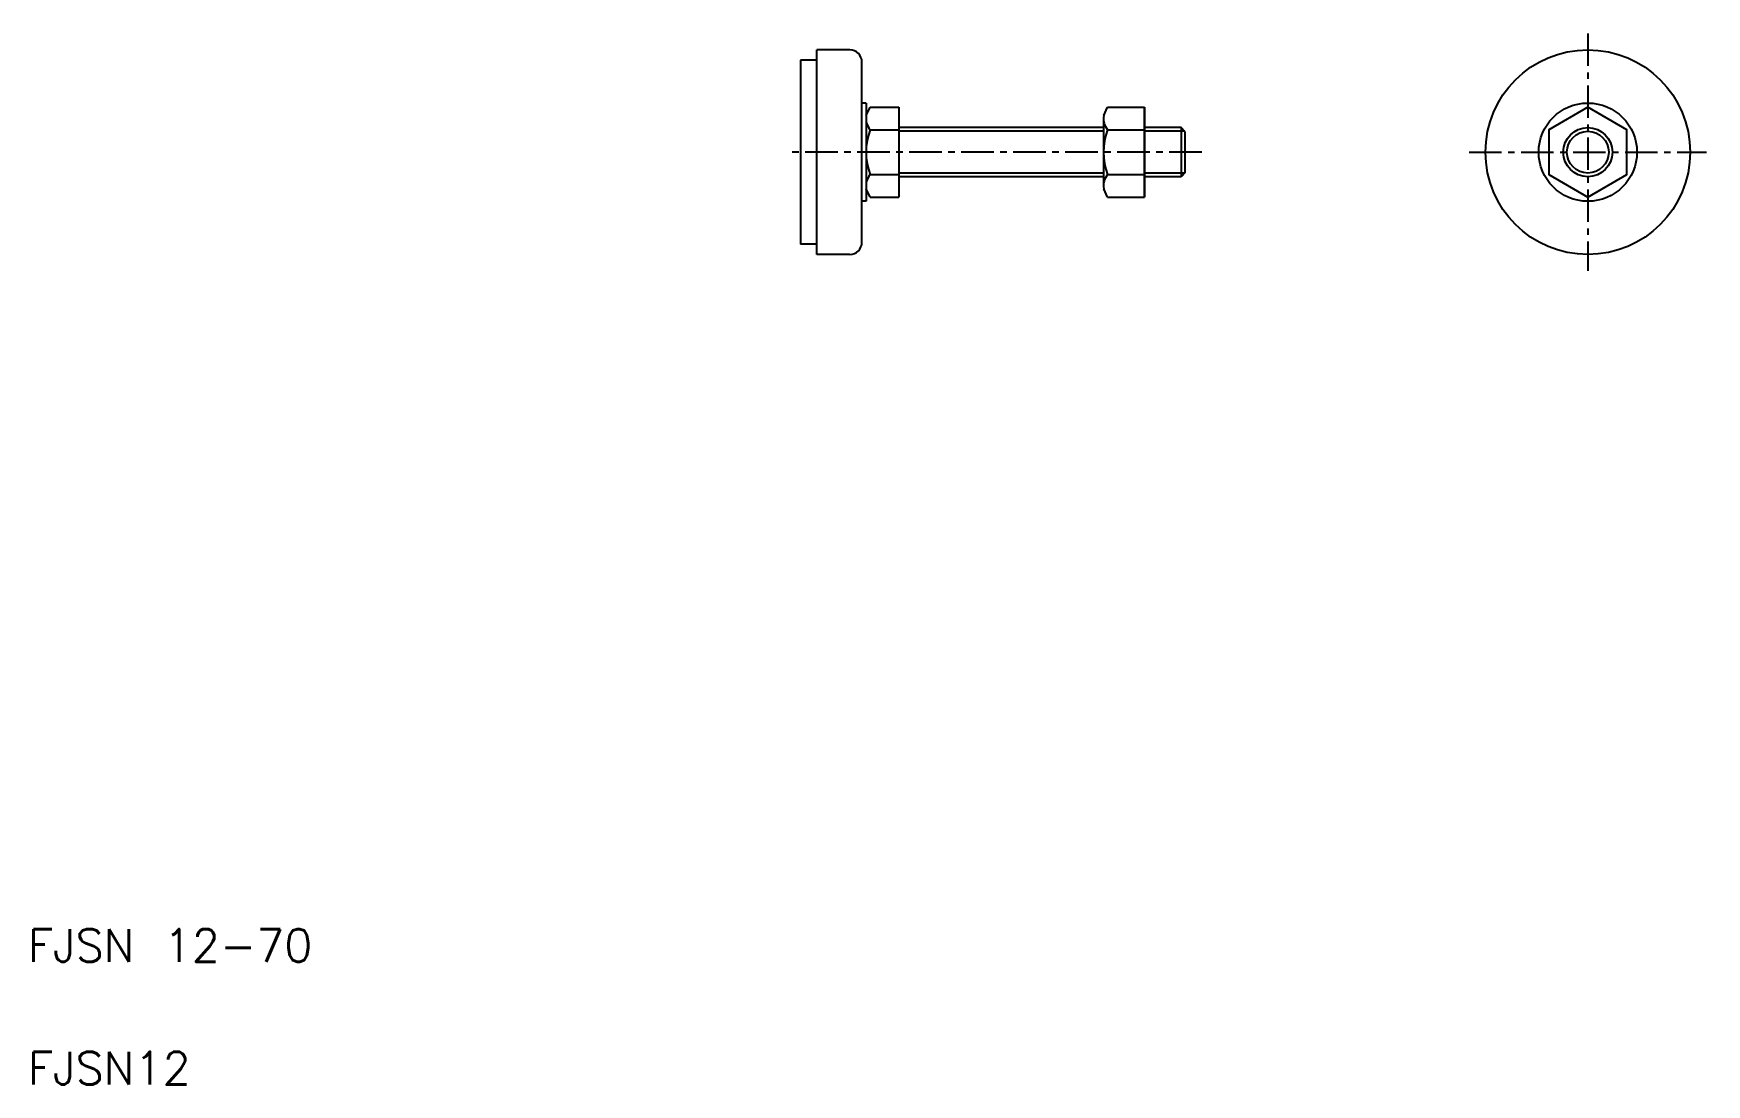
# Model space of a CAD drawing. Extents: x 21 to 430, y 20 to 277.
import ezdxf

# ---------------------------------------------------------------- set-up
doc = ezdxf.new("R2010")
doc.units = 0
doc.header["$LTSCALE"] = 0.25
doc.linetypes.add('CENTER', pattern=[50.8, 31.75, -6.35, 6.35, -6.35])
doc.layers.get('0').update_dxf_attribs({"linetype": 'CONTINUOUS'})
doc.layers.add('CENTER', color=1, linetype='CENTER')
doc.styles.get("Standard").update_dxf_attribs({"font": 'txt', "bigfont": 'BIGFONT'})

msp = doc.modelspace()

# ---------------------------------------------------------------- linework, layer by layer
at = {"color": 7, "linetype": 'CONTINUOUS'}
for p, q in [((208.79, 270.3), (208.79, 225.3)), ((212.79, 270.3), (208.79, 270.3)), ((212.79, 222.8), (212.79, 272.8)), ((220.79, 272.8), (212.79, 272.8)), ((223.79, 225.8), (223.79, 269.8)), ((224.79, 259.8), (223.79, 259.8)), ((224.79, 259.8), (224.79, 235.8)), ((224.85, 256.76), (225.79, 258.77)), ((225.79, 258.77), (232.79, 258.77)), ((232.79, 258.77), (232.79, 236.83)), ((282.85, 256.76), (283.79, 258.77)), ((283.79, 258.77), (292.79, 258.77)), ((292.79, 236.83), (292.79, 258.77)), ((292.79, 258.77), (292.79, 236.83)), ((282.79, 253.8), (232.79, 253.8)), ((282.79, 256.03), (282.79, 239.57)), ((301.79, 253.8), (292.79, 253.8)), ((301.79, 253.8), (301.79, 241.8)), ((302.79, 252.8), (301.79, 253.8)), ((225.79, 253.29), (232.79, 253.29)), ((283.79, 253.29), (292.79, 253.29)), ((302.79, 242.8), (302.79, 252.8)), ((225.79, 242.32), (232.79, 242.32)), ((282.79, 241.8), (232.79, 241.8)), ((283.79, 242.32), (292.79, 242.32)), ((301.79, 241.8), (292.79, 241.8)), ((302.79, 242.8), (301.79, 241.8)), ((225.79, 236.83), (224.85, 238.84)), ((283.79, 236.83), (282.85, 238.84)), ((224.79, 235.8), (223.79, 235.8)), ((225.79, 236.83), (232.79, 236.83)), ((283.79, 236.83), (292.79, 236.83)), ((212.79, 225.3), (208.79, 225.3)), ((220.79, 222.8), (212.79, 222.8))]:
    msp.add_line(p, q, dxfattribs=at)
at = {"color": 3, "linetype": 'CONTINUOUS'}
for p, q in [((282.79, 252.9), (232.79, 252.9)), ((302.69, 252.9), (292.79, 252.9)), ((282.79, 242.7), (232.79, 242.7)), ((302.69, 242.7), (292.79, 242.7))]:
    msp.add_line(p, q, dxfattribs=at)
at = {"color": 7, "linetype": 'CONTINUOUS'}
msp.add_lwpolyline([(401.14, 236.83), (410.64, 242.32), (410.64, 253.29), (401.14, 258.77), (391.64, 253.29), (391.64, 242.32), (401.14, 236.83)], dxfattribs=at)
for radius in [25, 12, 6]:
    msp.add_circle((401.14, 247.8), radius, dxfattribs=at)
at = {"color": 3, "linetype": 'CONTINUOUS'}
msp.add_circle((401.14, 247.8), 5.1, dxfattribs=at)
at = {"color": 7, "linetype": 'CONTINUOUS'}
for centre, radius, start, end in [((220.79, 269.8), 3, 0, 90), ((229.05, 256.03), 4.26, 170.068, 220.068), ((287.05, 256.03), 4.26, 170.068, 220.068), ((240.33, 247.8), 15.54, 159.334, 200.665), ((298.33, 247.8), 15.54, 159.334, 200.665), ((229.05, 239.57), 4.26, 139.932, 189.932), ((287.05, 239.57), 4.26, 139.932, 189.932), ((220.79, 225.8), 3, 270, 0)]:
    msp.add_arc(centre, radius, start, end, dxfattribs=at)
at = {"layer": 'CENTER', "color": 1, "linetype": 'CENTER'}
for p, q in [((401.14, 276.8), (401.14, 218.8)), ((306.79, 247.8), (205.79, 247.8)), ((372.14, 247.8), (430.14, 247.8))]:
    msp.add_line(p, q, dxfattribs=at)

# ---------------------------------------------------------------- texts
at = {"color": 7, "linetype": 'CONTINUOUS'}
for s, p in [('FJSN 12-70', (20, 50)), ('FJSN12', (20, 20))]:
    msp.add_text(s, height=8, dxfattribs=at).set_placement(p)

doc.saveas('drawing.dxf')
